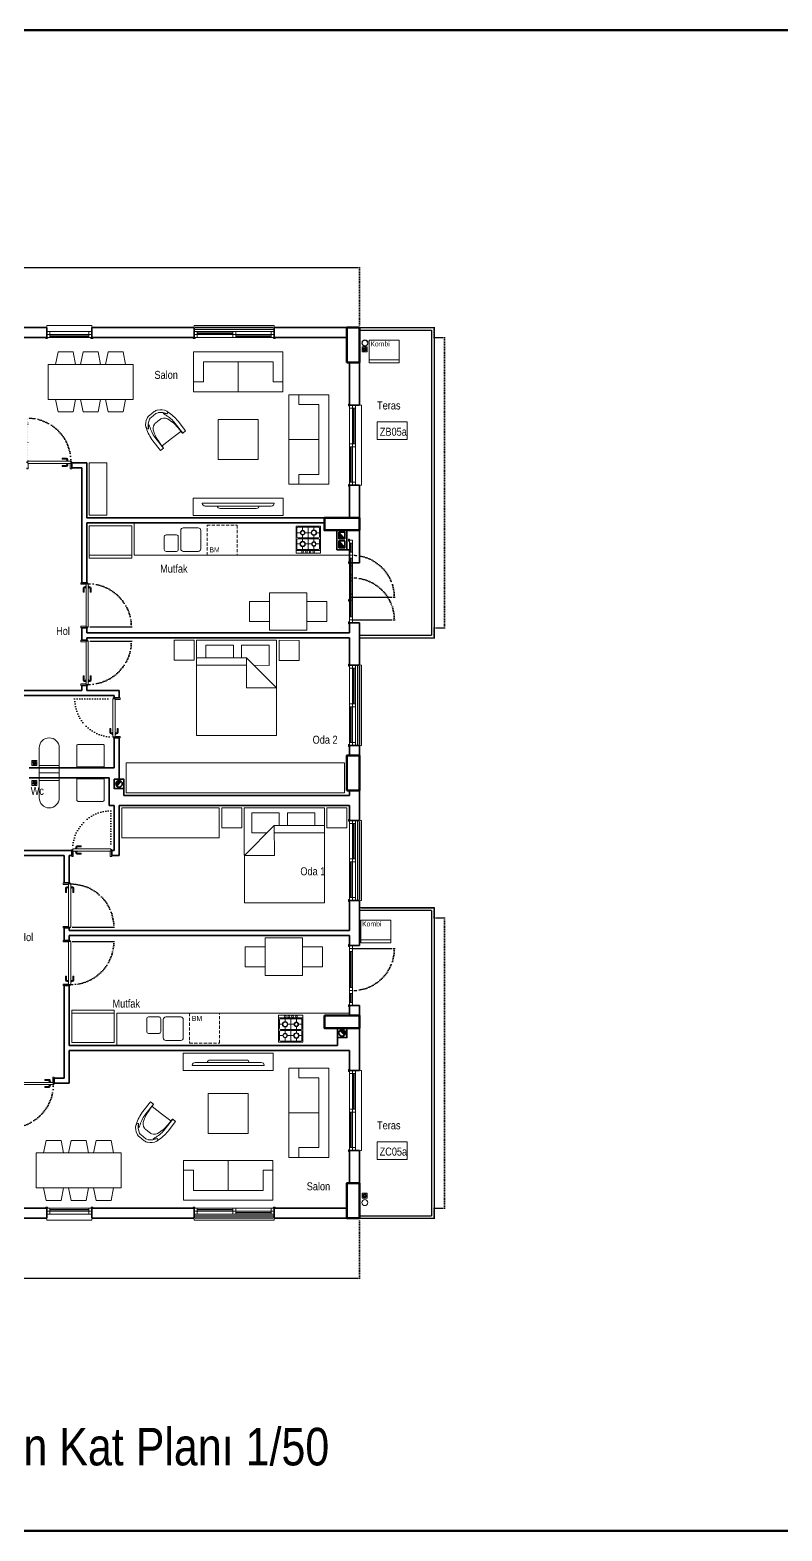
# Model space of a CAD drawing. Header units: millimetres. Extents: x 1852829 to 1882754, y -270850 to -231658.
# Drawn here: x 1858744 to 1860248, y -270850 to -267850 of the extents above; entities that cross this region are included whole.
import ezdxf
from ezdxf.enums import TextEntityAlignment as Align

# ---------------------------------------------------------------- set-up
doc = ezdxf.new("R2010")
doc.units = ezdxf.units.MM
for name, pattern in [('DOT', [0.25, 0, -0.25]), ('izdüşüm arka', [3.175, 0, -3.175]), ('izdüşüm ön', [9.525, 6.35, -3.175])]:
    doc.linetypes.add(name, pattern=pattern)
for name, color, linetype, lineweight in [('a_ba', 6, 'Continuous', 50), ('a_doğrama', 251, 'Continuous', 20), ('a_duvar', 251, 'Continuous', 35), ('a_görünüş', 32, 'Continuous', 25), ('a_görünüş_ince', 8, 'Continuous', 20), ('a_izdüşüm_arka', 251, 'izdüşüm arka', 30), ('a_izdüşüm_ön', 6, 'izdüşüm ön', 9), ('a_not_mahal', 253, 'Continuous', 5), ('a_not_text', 7, 'Continuous', 13), ('a_tefriş', 8, 'Continuous', 20), ('a_çerçeve_line', 7, 'Continuous', 50), ('m_yib', 65, 'Continuous', 20)]:
    doc.layers.add(name, color=color, linetype=linetype, lineweight=lineweight)
doc.styles.get("Standard").update_dxf_attribs({"font": 'ARIALN.TTF'})

# ---------------------------------------------------------------- blocks, each defined once
blk = doc.blocks.new('K2')
at = {"layer": 'a_doğrama', "color": 251, "linetype": 'Continuous'}
for p, q in [((-12, 90), (-12, 88.1)), ((-12, 90), (-10, 90)), ((-13, 88.1), (-13, 1.9)), ((-13, 88.1), (-8.5, 88.1)), ((-8.5, 88.1), (-8.5, 1.9)), ((-13, 1.9), (-8.5, 1.9)), ((-12, 0), (-12, 1.9)), ((-12, 0), (-10, 0))]:
    blk.add_line(p, q, dxfattribs=at)
for points in [[(0, 90), (2, 90), (2, 87), (-8.5, 87)], [(0, 0), (2, 0), (2, 3), (-8.5, 3)]]:
    blk.add_lwpolyline(points, dxfattribs=at)
at = {"layer": 'a_doğrama', "color": 251}
for points in [[(-14, 80.1), (-16.5, 80.1, 0.414214), (-17, 79.6), (-17, 71.1), (-19, 71.1), (-19, 79.6)], [(-13, 83.1), (-13.5, 83.1, 0.414214), (-14, 82.6), (-14, 79.6, 0.414214), (-13.5, 79.1), (-13, 79.1)], [(-8.5, 83.1), (-8, 83.1, -0.414214), (-7.5, 82.6), (-7.5, 79.6, -0.414214), (-8, 79.1), (-8.5, 79.1)], [(-7.5, 80.1), (-5, 80.1, -0.414214), (-4.5, 79.6), (-4.5, 71.1), (-2.5, 71.1), (-2.5, 79.6)]]:
    blk.add_lwpolyline(points, format="xyb", dxfattribs=at)
for points in [[(-16.5, 82.1), (-14, 82.1)], [(-5, 82.1), (-7.5, 82.1)]]:
    blk.add_lwpolyline(points, dxfattribs=at)
for centre, start, end in [((-16.5, 79.6), 90, 180), ((-5, 79.6), 0, 90)]:
    blk.add_arc(centre, 2.5, start, end, dxfattribs=at)
at = {"layer": 'a_izdüşüm_arka', "color": 251}
blk.add_lwpolyline([(-99.2, 1.9), (-13, 1.9)], dxfattribs=at)
blk.add_arc((-13, 1.9), 86.2, 90, 180, dxfattribs=at)
blk = doc.blocks.new('klozet')
at = {"layer": 'a_tefriş'}
blk.add_line((20, 0), (-20, 0), dxfattribs=at)
for points in [[(-20, 0), (-20, -15), (20, -15), (20, 0)], [(-20, -50), (-20, -15)], [(20, -50), (20, -15)]]:
    blk.add_lwpolyline(points, dxfattribs=at)
blk.add_arc((0, -50), 20, 180, 360, dxfattribs=at)
blk = doc.blocks.new('k_80')
at = {"layer": 'a_doğrama', "color": 251, "linetype": 'Continuous'}
for p, q in [((-80, 2), (-78.1, 2)), ((-80, 2), (-80, 0)), ((-78.1, 3), (-1.9, 3)), ((-78.1, 3), (-78.1, -1.5)), ((-1.9, 3), (-1.9, -1.5)), ((0, 2), (-1.9, 2)), ((0, 2), (0, 0)), ((-78.1, -1.5), (-1.9, -1.5))]:
    blk.add_line(p, q, dxfattribs=at)
at = {"layer": 'a_doğrama', "color": 251}
for points in [[(-73.1, 3), (-73.1, 3.5, -0.414214), (-72.6, 4), (-69.6, 4, -0.414214), (-69.1, 3.5), (-69.1, 3)], [(-70.1, 4), (-70.1, 6.5, -0.414214), (-69.6, 7), (-61.1, 7), (-61.1, 9), (-69.6, 9)], [(-73.1, -1.5), (-73.1, -2, 0.414214), (-72.6, -2.5), (-69.6, -2.5, 0.414214), (-69.1, -2), (-69.1, -1.5)], [(-70.1, -2.5), (-70.1, -5, 0.414214), (-69.6, -5.5), (-61.1, -5.5), (-61.1, -7.5), (-69.6, -7.5)]]:
    blk.add_lwpolyline(points, format="xyb", dxfattribs=at)
for points in [[(-72.1, 6.5), (-72.1, 4)], [(-72.1, -5), (-72.1, -2.5)]]:
    blk.add_lwpolyline(points, dxfattribs=at)
at = {"layer": 'a_doğrama', "color": 251, "linetype": 'Continuous'}
for points in [[(-80, -10), (-80, -12), (-77, -12), (-77, -1.5)], [(0, -10), (0, -12), (-3, -12), (-3, -1.5)]]:
    blk.add_lwpolyline(points, dxfattribs=at)
at = {"layer": 'a_doğrama', "color": 251}
for centre, start, end in [((-69.6, 6.5), 90, 180), ((-69.6, -5), 180, 270)]:
    blk.add_arc(centre, 2.5, start, end, dxfattribs=at)
at = {"layer": 'a_izdüşüm_arka', "color": 251, "linetype": 'DOT', "ltscale": 20}
blk.add_line((-1.9, 79.2), (-1.9, 3), dxfattribs=at)
blk.add_arc((-1.9, 3), 76.2, 90, 180, dxfattribs=at)
blk = doc.blocks.new('160p')
at = {"layer": 'a_doğrama', "color": 251}
for points in [[(-6, -6), (-6, 0), (-12, 0), (-12, -6)], [(0, -6), (0, 0), (-6, 0), (-6, -6)], [(-6, -83), (-6, -77), (-12, -77), (-12, -83)], [(0, -83), (0, -77), (-6, -77), (-6, -83)], [(-6, -160), (-6, -154), (-12, -154), (-12, -160)], [(0, -160), (0, -154), (-6, -154), (-6, -160)]]:
    blk.add_lwpolyline(points, close=True, dxfattribs=at)
for points in [[(2, -1), (2, 2), (0, 2), (0, -2), (1, -2), (2, -1)], [(-9.5, -6), (-9.5, -77)], [(-8.5, -6), (-8.5, -77)], [(-3.5, -83), (-3.5, -154)], [(-2.5, -83), (-2.5, -154)], [(2, -159), (2, -162), (0, -162), (0, -158), (1, -158), (2, -159)]]:
    blk.add_lwpolyline(points, dxfattribs=at)
at = {"layer": 'a_görünüş_ince', "color": 251}
for points in [[(-22, -160), (-24, -160), (-24, 0), (-22, 0)], [(-12, -77), (-12, -6)], [(-6, -77), (-6, -6)], [(-6, -77), (-6, -6)], [(0, -77), (0, -6)], [(-12, -154), (-12, -83)], [(-6, -154), (-6, -83)], [(-6, -154), (-6, -83)], [(0, -154), (0, -83)]]:
    blk.add_lwpolyline(points, dxfattribs=at)
blk = doc.blocks.new('kapı_120_c_blok')
at = {"layer": 'a_doğrama', "color": 251}
for points in [[(-2, 119), (-2, 122), (0, 122), (0, 118), (-1, 118), (-2, 119)], [(2.5, 114), (2.5, 96)], [(3.5, 114), (3.5, 96)], [(2.5, 84), (2.5, 12)], [(3.5, 84), (3.5, 12)], [(-2, 1), (-2, -2), (0, -2), (0, 2), (-1, 2), (-2, 1)]]:
    blk.add_lwpolyline(points, dxfattribs=at)
for points in [[(0, 114), (6, 114), (6, 120), (0, 120)], [(0, 90), (6, 90), (6, 96), (0, 96)], [(0, 84), (6, 84), (6, 90), (0, 90)], [(0, 6), (6, 6), (6, 12), (0, 12)], [(0, 0), (6, 0), (6, 6), (0, 6)]]:
    blk.add_lwpolyline(points, close=True, dxfattribs=at)
at = {"layer": 'a_görünüş_ince', "color": 251}
for points in [[(0, 114), (0, 96)], [(6, 114), (6, 96)], [(0, 84), (0, 12)], [(6, 84), (6, 12)]]:
    blk.add_lwpolyline(points, dxfattribs=at)
at = {"layer": 'a_izdüşüm_arka', "color": 251}
blk.add_lwpolyline([(6, 6), (90, 6)], dxfattribs=at)
blk.add_arc((6, 6), 84, 0, 90, dxfattribs=at)
blk = doc.blocks.new('90_p_c_blok')
at = {"layer": 'a_doğrama'}
for points in [[(1, 2), (-2, 2), (-2, 0), (2, 0), (2, 1), (1, 2)], [(89, 2), (92, 2), (92, 0), (88, 0), (88, 1), (89, 2)], [(84, -2.5), (6, -2.5)], [(84, -3.5), (6, -3.5)]]:
    blk.add_lwpolyline(points, dxfattribs=at)
for points in [[(0, 0), (6, 0), (6, -6), (0, -6)], [(0, -6), (6, -6), (6, -12), (0, -12)], [(84, 0), (90, 0), (90, -6), (84, -6)], [(84, -6), (90, -6), (90, -12), (84, -12)]]:
    blk.add_lwpolyline(points, close=True, dxfattribs=at)
at = {"layer": 'a_görünüş_ince'}
for points in [[(0, -22), (0, -24), (90, -24), (90, -22)], [(6, 0), (84, 0)], [(6, -6), (84, -6)], [(6, -6), (84, -6)], [(6, -12), (84, -12)]]:
    blk.add_lwpolyline(points, dxfattribs=at)
blk = doc.blocks.new('baca_şönt')
at = {"layer": 'a_duvar'}
h = blk.add_hatch(color=256, dxfattribs=at)
h.dxf.hatch_style = 1
h.paths.add_polyline_path([(21.5, -5), (21.5, -17), (35, -17)])
h.paths.add_polyline_path([(4, -5), (4, -17), (17.5, -17)])
for p, q in [((4, -5), (17.5, -17)), ((17.5, -5), (17.5, -17)), ((21.5, -5), (21.5, -17)), ((21.5, -5), (35, -17))]:
    blk.add_line(p, q, dxfattribs=at)
blk.add_lwpolyline([(0, -21), (39, -21), (39, -1), (0, -1)], close=True, dxfattribs=at)
for points in [[(17.5, -5), (4, -5), (4, -17), (17.5, -17)], [(21.5, -17), (35, -17), (35, -5), (21.5, -5)]]:
    blk.add_lwpolyline(points, dxfattribs=at)
blk = doc.blocks.new('baca_müstakil')
at = {"layer": 'a_duvar'}
h = blk.add_hatch(color=256, dxfattribs=at)
h.dxf.hatch_style = 1
h.paths.add_polyline_path([(4.9, -4.9, 0.198912), (3, -9.5, 0.668179), (14.1, -14.1)])
blk.add_line((4.9, -4.9), (14.1, -14.1), dxfattribs=at)
blk.add_lwpolyline([(0, -19), (19, -19), (19, 0), (0, 0)], close=True, dxfattribs=at)
blk.add_circle((9.5, -9.5), 6.5, dxfattribs=at)
blk = doc.blocks.new('tefriş_koltuk_202x90')
at = {"layer": 'a_tefriş'}
for p, q in [((0, -90), (0, -22)), ((-79, -68), (-101, -68)), ((79, -68), (101, -68))]:
    blk.add_line(p, q, dxfattribs=at)
for points in [[(101, -90), (101, 0), (-101, 0), (-101, -90), (101, -90)], [(79, -68), (79, -22), (-79, -22), (-79, -68)]]:
    blk.add_lwpolyline(points, dxfattribs=at)
blk = doc.blocks.new('tefirş_tv')
at = {"layer": 'a_tefriş'}
for points in [[(60, 4), (60, 5, 0.414214), (55, 10), (-55, 10, 0.414214), (-60, 5), (-60, 4)], [(35, 10), (35, 10, 0.414214), (30, 15), (-30, 15, 0.414214), (-35, 10), (-35, 10)]]:
    blk.add_lwpolyline(points, format="xyb", close=True, dxfattribs=at)
blk = doc.blocks.new('berjer')
at = {"layer": 'a_tefriş'}
for p, q in [((-45.1, 45.1), (-49.5, 40.8)), ((-41.4, 41.4), (-45.7, 37.1)), ((-45.1, 45.1), (-40.8, 49.5)), ((-41.4, 41.4), (-37.1, 45.7)), ((-31.3, 31.3), (-35.8, 26.8)), ((-31.3, 31.3), (-26.8, 35.8)), ((21, 13.6), (3.6, 31)), ((26.1, 19), (8.8, 36.2)), ((0, 0), (-16.6, -16.6)), ((0, 0), (16.6, 16.6)), ((26.1, 18.7), (21, 13.6)), ((-19, -26.1), (-36.2, -8.8)), ((-13.6, -21), (-31, -3.6)), ((-18.7, -26.1), (-13.6, -21))]:
    blk.add_line(p, q, dxfattribs=at)
for centre, radius, start, end in [((-27.4, 24.8), 27.6, 159.0996, 198.2964), ((-38.5, 29.8), 15.5, 135, 162.0844), ((-18.2, 23.5), 31.5, 162.3914, 198.167), ((-38.5, 29.8), 10.2, 135, 162.0844), ((-29.8, 38.5), 15.5, 107.9156, 135), ((-29.8, 38.5), 10.2, 107.9156, 135), ((-25, 27.7), 27.3, 71.2858, 110.6993), ((-23.7, 18.5), 31.1, 71.4354, 107.3961), ((-21, 30), 8.21, 117.4936, 135.1057), ((-17.5, 23.2), 15.9, 57.4112, 117.4936), ((-18.6, 23.9), 24.6, 78.6027, 99.5819), ((18.9, 123.1), 85.7, 240.9454, 245.5445), ((-45.7, -18.5), 69.9, 45.0971, 65.3824), ((-19.2, 48.9), 5.5, 350.3156, 56.9936), ((-44.9, -17.5), 76, 45, 66.6891), ((-53.9, -49.3), 97, 43.332, 62.3787), ((-49, 19.1), 5.5, 213.0064, 279.6844), ((17.5, 44.9), 76, 203.7042, 225), ((-23.4, 18.3), 25.2, 169.88, 190.627), ((-123.1, -18.9), 85.7, 24.4555, 29.0546), ((18.5, 45.7), 69.9, 204.6176, 224.9029), ((-23.2, 17.5), 15.9, 152.5064, 212.5888), ((-30, 21), 8.21, 134.8943, 152.5064), ((49.3, 53.9), 97, 207.6213, 226.668), ((16.4, 16.9), 0.4, 315, 46.0366), ((110.8, 118.5), 138.4, 227.0869, 229.3484), ((20.8, 13.7), 0.2, 229.3484, 315), ((26, 18.9), 0.2, 315, 45), ((-18.9, -26), 0.2, 225, 315), ((-16.9, -16.4), 0.4, 223.9634, 315), ((-118.5, -110.8), 138.4, 40.6516, 42.9131), ((-13.7, -20.8), 0.2, 315, 40.6516)]:
    blk.add_arc(centre, radius, start, end, dxfattribs=at)
blk = doc.blocks.new('A$C2A0A03CE')
at = {"layer": 'a_tefriş'}
for p, q in [((-54, -24.3), (-54, 24.3)), ((-54, 24.3), (0, 24.3)), ((-48.6, 24.3), (-48.6, -24.3)), ((-46.8, 20.7), (-46.8, -20.7)), ((-40, 11.2), (-46.8, 11.2)), ((-25.2, 0), (-46.8, 0)), ((-27, 22.5), (-45, 22.5)), ((-35.6, 22.5), (-35.6, 15.7)), ((-35.6, 6.8), (-35.6, -7.7)), ((-25.2, 11.2), (-31, 11.2)), ((-25.2, -20.7), (-25.2, 20.7)), ((-23.4, -20.7), (-23.4, 20.7)), ((-16.6, 11.2), (-23.4, 11.2)), ((-1.8, 0), (-23.4, 0)), ((-21.6, 22.5), (-3.6, 22.5)), ((-13.1, 22.5), (-13.1, 14.8)), ((-13.1, 7.7), (-13.1, -6.8)), ((-1.8, 11.2), (-9.4, 11.2)), ((-1.8, 20.7), (-1.8, -20.7)), ((0, -24.3), (0, 24.3)), ((-54, -24.3), (0, -24.3)), ((-39.1, -11.3), (-46.8, -11.3)), ((-45, -22.5), (-27, -22.5)), ((-35.6, -14.9), (-35.6, -22.5)), ((-25.2, -11.3), (-31.9, -11.3)), ((-17.5, -11.3), (-23.4, -11.3)), ((-3.6, -22.5), (-21.6, -22.5)), ((-13.1, -15.7), (-13.1, -22.5)), ((-1.8, -11.3), (-8.5, -11.3))]:
    blk.add_line(p, q, dxfattribs=at)
for centre, radius in [((-51.4, 11.2), 1.8), ((-51.4, 3.7), 1.8), ((-35.6, 11.2), 5.4), ((-35.6, 11.2), 4.5), ((-13.1, 11.2), 4.5), ((-13.1, 11.2), 3.6), ((-51.4, -3.5), 1.8), ((-51.4, -11.3), 1.8), ((-35.6, -11.3), 4.5), ((-35.6, -11.3), 3.6), ((-13.1, -11.3), 5.4), ((-13.1, -11.3), 4.5)]:
    blk.add_circle(centre, radius, dxfattribs=at)
for centre, start, end in [((-45, 20.7), 90, 180), ((-27, 20.7), 0, 90), ((-21.6, 20.7), 90, 180), ((-3.6, 20.7), 0, 90), ((-45, -20.7), 180, 270), ((-27, -20.7), 270, 0), ((-21.6, -20.7), 180, 270), ((-3.6, -20.7), 270, 0)]:
    blk.add_arc(centre, 1.8, start, end, dxfattribs=at)
blk = doc.blocks.new('tefriş_yatak_çift')
at = {"layer": 'a_tefriş'}
for points in [[(-85, -5), (-85, -45), (-125, -45), (-125, -5)], [(80, -195), (80, -5), (-80, -5), (-80, -195)], [(85, -5), (85, -45), (125, -45), (125, -5)]]:
    blk.add_lwpolyline(points, close=True, dxfattribs=at)
for points in [[(-6.3, -40), (-6.3, -15), (-61.3, -15), (-61.3, -40)], [(35, -55), (65, -55), (65, -15), (10, -15), (10, -40)], [(-80, -40), (20, -40), (80, -100), (20, -100), (20, -40)], [(-80, -55), (20, -55)]]:
    blk.add_lwpolyline(points, dxfattribs=at)
blk = doc.blocks.new('tefriş_süzgeç')
at = {"layer": 'a_tefriş'}
for p, q in [((5, 0), (-5, 0)), ((-5, 0), (-5, -10)), ((5, -10), (5, 0)), ((-5, -10), (5, -10)), ((-3.6, -5.1), (-4.1, -5.1)), ((-2.6, -5.1), (-3.1, -5.1)), ((-2.5, -2.5), (-2.9, -2.2)), ((-2.6, -7.6), (-2.9, -7.9)), ((-2, -3.3), (-2.3, -3)), ((-1.9, -6.9), (-2.2, -7.2)), ((-1.6, -5.1), (-2.1, -5.1)), ((-1.2, -3.9), (-1.5, -3.6)), ((-1.2, -6.2), (-1.5, -6.5)), ((-0.2, -2.5), (-0.2, -2)), ((-0.1, -1.5), (-0.1, -1)), ((-0.1, -3), (-0.1, -3.5)), ((-0.1, -6.6), (-0.1, -7.1)), ((-0.1, -7.6), (-0.1, -8.1)), ((-0.1, -8.6), (-0.1, -9.1)), ((1, -4), (1.4, -3.6)), ((1.1, -6.2), (1.4, -6.5)), ((1.5, -5.1), (2, -5.1)), ((1.7, -3.3), (2.1, -2.9)), ((1.8, -6.9), (2.1, -7.2)), ((2.5, -2.5), (2.8, -2.2)), ((2.5, -5.1), (3, -5.1)), ((2.5, -7.5), (2.8, -7.9)), ((3.5, -5.1), (4, -5.1))]:
    blk.add_line(p, q, dxfattribs=at)
for centre, radius, start, end in [((-0.1, -5.1), 4.06, 134.2896, 180), ((-0.1, -5.1), 3.56, 134.2896, 180), ((-0.1, -5.1), 3.06, 180, 225), ((-0.1, -5.1), 4.06, 225, 270), ((-0.1, -5.1), 2.56, 180, 225), ((-0.1, -5.1), 3.56, 225, 270), ((-0.4, -4.4), 2.4, 84.5943, 143.2016), ((-0.1, -5.1), 2.06, 134.2896, 180), ((-0.1, -5), 2.44, 90.343, 138.1212), ((-0.1, -5.1), 1.56, 134.2896, 180), ((-0.1, -5.1), 2.06, 225, 270), ((-0.1, -5.1), 1.56, 225, 270), ((-0.1, -5.1), 4.06, 45, 90), ((-0.1, -5.1), 3.56, 45, 90), ((-0.1, -5.1), 2.06, 45, 90), ((-0.1, -5.1), 1.56, 45, 90), ((-0.1, -5.1), 2.56, 270, 315.7104), ((-0.1, -5.1), 3.06, 270, 315.7104), ((-0.1, -5.1), 1.56, 314.2896, 360), ((-0.1, -5.1), 2.06, 314.2896, 360), ((-0.1, -5.1), 2.56, 360, 45), ((-0.1, -5.1), 3.06, 360, 45), ((-0.1, -5.1), 3.56, 314.2896, 360), ((-0.1, -5.1), 4.06, 314.2896, 360)]:
    blk.add_arc(centre, radius, start, end, dxfattribs=at)

msp = doc.modelspace()

# ---------------------------------------------------------------- linework, layer by layer
at = {"layer": 'a_ba', "color": 253}
for points in [[(1859377.7, -268514.5), (1859402.7, -268514.5), (1859402.7, -268444.5), (1859377.7, -268444.5)], [(1859332.7, -268824.5), (1859332.7, -268849.5), (1859402.7, -268849.5), (1859402.7, -268824.5)], [(1859377.7, -269369.5), (1859402.7, -269369.5), (1859402.7, -269299.5), (1859377.7, -269299.5)], [(1859332.7, -269819.5), (1859332.7, -269844.5), (1859402.7, -269844.5), (1859402.7, -269819.5)], [(1859377.7, -270224.5), (1859402.7, -270224.5), (1859402.7, -270154.5), (1859377.7, -270154.5)]]:
    msp.add_lwpolyline(points, close=True, dxfattribs=at)
at = {"layer": 'a_duvar'}
for p, q in [((1858777.7, -268444.5), (1858582.7, -268444.5)), ((1858727.7, -268464.5), (1858777.7, -268464.5)), ((1858777.7, -268444.5), (1858777.7, -268464.5)), ((1859072.7, -268444.5), (1858867.7, -268444.5)), ((1858867.7, -268444.5), (1858867.7, -268464.5)), ((1858867.7, -268464.5), (1859072.7, -268464.5)), ((1859072.7, -268444.5), (1859072.7, -268464.5)), ((1859402.7, -268444.5), (1859232.7, -268444.5)), ((1859232.7, -268444.5), (1859232.7, -268464.5)), ((1859232.7, -268464.5), (1859377.7, -268464.5)), ((1859402.7, -268464.5), (1859402.7, -268444.5)), ((1859402.7, -268464.5), (1859402.7, -268464.5)), ((1859402.7, -268599.5), (1859402.7, -268464.5)), ((1859382.7, -268514.5), (1859382.7, -268599.5)), ((1858827.7, -268714.5), (1858857.7, -268714.5)), ((1858847.7, -268724.5), (1858827.7, -268724.5)), ((1858847.7, -268724.5), (1858847.7, -268954.5)), ((1858857.7, -268824.5), (1858857.7, -268714.5)), ((1859382.7, -268759.5), (1859382.7, -268824.5)), ((1859402.7, -268914.5), (1859402.7, -268759.5)), ((1859382.7, -268824.5), (1858857.7, -268824.5)), ((1858857.7, -268834.5), (1859332.7, -268834.5)), ((1858857.7, -268954.5), (1858857.7, -268834.5)), ((1859382.7, -268888.5), (1859382.7, -268914.5)), ((1859382.7, -269034.5), (1859382.7, -269054.5)), ((1859402.7, -269044.5), (1859402.7, -269034.5)), ((1858847.7, -269044.5), (1858847.7, -269069.5)), ((1858857.7, -269054.5), (1858857.7, -269044.5)), ((1859382.7, -269054.5), (1858857.7, -269054.5)), ((1858857.7, -269069.5), (1858857.7, -269064.5)), ((1859382.7, -269064.5), (1858857.7, -269064.5)), ((1859369.5, -269044.5), (1859369.5, -269044.5)), ((1859382.7, -269064.5), (1859382.7, -269119.5)), ((1859402.7, -269064.5), (1859402.7, -269044.5)), ((1859402.7, -269064.5), (1859402.7, -269064.5)), ((1859402.7, -269119.5), (1859402.7, -269064.5)), ((1859382.7, -269119.5), (1859402.7, -269119.5)), ((1858847.7, -269159.5), (1858847.7, -269169.5)), ((1858857.7, -269169.5), (1858857.7, -269159.5)), ((1858847.7, -269169.5), (1858637.7, -269169.5)), ((1858662.7, -269179.5), (1858912.7, -269179.5)), ((1858922.7, -269169.5), (1858857.7, -269169.5)), ((1858912.7, -269179.5), (1858912.7, -269184.5)), ((1858922.7, -269184.5), (1858922.7, -269169.5)), ((1858912.7, -269264.5), (1858912.7, -269324.5)), ((1858922.7, -269347), (1858922.7, -269264.5)), ((1859402.7, -269429.5), (1859402.7, -269299.5)), ((1858742.7, -269324.5), (1858912.7, -269324.5)), ((1858902.7, -269344.5), (1858742.7, -269344.5)), ((1858902.7, -269344.5), (1858902.7, -269399.5)), ((1859382.7, -269369.5), (1859382.7, -269379.5)), ((1858912.7, -269399.5), (1858902.7, -269399.5)), ((1858912.7, -269399.5), (1858912.7, -269489.5)), ((1858922.7, -269499.5), (1858922.7, -269399.5)), ((1859382.7, -269399.5), (1858922.7, -269399.5)), ((1859382.7, -269379.5), (1858931.7, -269379.5)), ((1859382.7, -269399.5), (1859382.7, -269429.5)), ((1859402.7, -269429.5), (1859382.7, -269429.5)), ((1858827.7, -269489.5), (1858662.7, -269489.5)), ((1858912.7, -269489.5), (1858907.7, -269489.5)), ((1858647.7, -269499.5), (1858812.7, -269499.5)), ((1858812.7, -269499.5), (1858812.7, -269554.5)), ((1858822.7, -269499.5), (1858827.7, -269499.5)), ((1858822.7, -269554.5), (1858822.7, -269499.5)), ((1858907.7, -269499.5), (1858922.7, -269499.5)), ((1859382.7, -269589.5), (1859382.7, -269649.5)), ((1859402.7, -269604.5), (1859402.7, -269589.5)), ((1859402.7, -269679.5), (1859402.7, -269604.5)), ((1858812.7, -269644.5), (1858812.7, -269669.5)), ((1858822.7, -269649.5), (1858822.7, -269644.5)), ((1859382.7, -269649.5), (1858822.7, -269649.5)), ((1858822.7, -269669.5), (1858822.7, -269659.5)), ((1859382.7, -269659.5), (1858822.7, -269659.5)), ((1859382.7, -269659.5), (1859382.7, -269679.5)), ((1858812.7, -269759.5), (1858812.7, -269944.5)), ((1858822.7, -269879.5), (1858822.7, -269759.5)), ((1859382.7, -269799.5), (1859382.7, -269819.5)), ((1859402.7, -269929.5), (1859402.7, -269799.5)), ((1858822.7, -269879.5), (1859358.7, -269879.5)), ((1859382.7, -269889.5), (1858822.7, -269889.5)), ((1858822.7, -269954.5), (1858822.7, -269889.5)), ((1859382.7, -269889.5), (1859382.7, -269929.5)), ((1859382.7, -269929.5), (1859402.7, -269929.5)), ((1858792.7, -269944.5), (1858812.7, -269944.5)), ((1858792.7, -269954.5), (1858822.7, -269954.5)), ((1859382.7, -270089.5), (1859382.7, -270154.5)), ((1859382.7, -270089.5), (1859402.7, -270089.5)), ((1859402.7, -270204.5), (1859402.7, -270089.5)), ((1858777.7, -270204.5), (1858692.7, -270204.5)), ((1859072.7, -270204.5), (1858867.7, -270204.5)), ((1859377.7, -270204.5), (1859232.7, -270204.5)), ((1859402.7, -270224.5), (1859402.7, -270204.5)), ((1859402.7, -270204.5), (1859402.7, -270204.5)), ((1858582.7, -270224.5), (1858777.7, -270224.5)), ((1858867.7, -270224.5), (1859072.7, -270224.5)), ((1859232.7, -270224.5), (1859402.7, -270224.5))]:
    msp.add_line(p, q, dxfattribs=at)
for points in [[(1859402.7, -268599.5), (1859382.7, -268599.5)], [(1858827.7, -268714.5), (1858827.7, -268724.5)], [(1859402.7, -268759.5), (1859382.7, -268759.5)], [(1859377.7, -268888.5), (1859382.7, -268888.5)], [(1859382.7, -268914.5), (1859402.7, -268914.5)], [(1858847.7, -268954.5), (1858857.7, -268954.5)], [(1859382.7, -269034.5), (1859402.7, -269034.5)], [(1858847.7, -269044.5), (1858857.7, -269044.5)], [(1858847.7, -269069.5), (1858857.7, -269069.5)], [(1858847.7, -269159.5), (1858857.7, -269159.5)], [(1858912.7, -269184.5), (1858922.7, -269184.5)], [(1858912.7, -269264.5), (1858922.7, -269264.5)], [(1859402.7, -269299.5), (1859402.7, -269279.5), (1859382.7, -269279.5), (1859382.7, -269299.5)], [(1858931.7, -269366), (1858931.7, -269379.5)], [(1858827.7, -269489.5), (1858827.7, -269499.5)], [(1858907.7, -269489.5), (1858907.7, -269499.5)], [(1858812.7, -269554.5), (1858822.7, -269554.5)], [(1859382.7, -269589.5), (1859402.7, -269589.5)], [(1858812.7, -269644.5), (1858822.7, -269644.5)], [(1858812.7, -269669.5), (1858822.7, -269669.5)], [(1859382.7, -269679.5), (1859402.7, -269679.5)], [(1858812.7, -269759.5), (1858822.7, -269759.5)], [(1859382.7, -269799.5), (1859402.7, -269799.5)], [(1859358.7, -269863.5), (1859358.7, -269879.5)], [(1858792.7, -269944.5), (1858792.7, -269954.5)], [(1858777.7, -270204.5), (1858777.7, -270224.5)], [(1858867.7, -270204.5), (1858867.7, -270224.5)], [(1859072.7, -270224.5), (1859072.7, -270204.5)], [(1859232.7, -270224.5), (1859232.7, -270204.5)]]:
    msp.add_lwpolyline(points, dxfattribs=at)
at = {"layer": 'a_görünüş', "color": 251}
for points in [[(1859230.7, -268444.5), (1859074.7, -268444.5)], [(1859230.7, -268448.5), (1859074.7, -268448.5)], [(1859404.7, -268444.5), (1859552.3, -268444.5)], [(1859404.7, -268449.5), (1859547.3, -268449.5)], [(1859547.3, -268449.5), (1859547.3, -269059.5)], [(1859552.3, -268444.5), (1859552.3, -269064.5)], [(1859404.7, -269059.5), (1859547.3, -269059.5)], [(1859404.7, -269064.5), (1859552.3, -269064.5)], [(1859398.7, -269121.5), (1859398.7, -269277.5)], [(1859402.7, -269121.5), (1859402.7, -269277.5)], [(1859398.7, -269431.5), (1859398.7, -269587.5)], [(1859402.7, -269431.5), (1859402.7, -269587.5)], [(1859552.3, -269604.5), (1859404.7, -269604.5)], [(1859547.3, -269609.5), (1859404.7, -269609.5)], [(1859547.3, -269609.5), (1859547.3, -270219.5)], [(1859552.3, -269604.5), (1859552.3, -270224.5)], [(1859230.7, -270220.5), (1859074.7, -270220.5)], [(1859230.7, -270224.5), (1859074.7, -270224.5)], [(1859404.7, -270219.5), (1859547.3, -270219.5)], [(1859404.7, -270224.5), (1859552.3, -270224.5)]]:
    msp.add_lwpolyline(points, dxfattribs=at)
at = {"layer": 'a_izdüşüm_arka'}
for points in [[(1857322.7, -269064.5), (1857173.2, -269064.5), (1857173.2, -269049.5), (1857173.2, -269044.5), (1857152.7, -269044.5), (1857152.7, -268464.5), (1857173.2, -268464.5), (1857173.2, -268444.5), (1857322.7, -268444.5), (1857322.7, -268324.5), (1859402.7, -268324.5), (1859402.7, -268444.5), (1859552.3, -268444.5), (1859552.3, -268464.5), (1859572.7, -268464.5), (1859572.7, -269044.5), (1859552.3, -269044.5), (1859552.3, -269064.5), (1859402.7, -269064.5)], [(1857322.7, -269604.5), (1857173.2, -269604.5), (1857173.2, -269624.5), (1857152.7, -269624.5), (1857152.7, -270204.5), (1857173.2, -270204.5), (1857173.2, -270224.5), (1857322.7, -270224.5), (1857322.7, -270344.5), (1859402.7, -270344.5), (1859402.7, -270224.5), (1859552.3, -270224.5), (1859552.3, -270204.5), (1859572.7, -270204.5), (1859572.7, -269624.5), (1859552.3, -269624.5), (1859552.3, -269604.5), (1859402.7, -269604.5)]]:
    msp.add_lwpolyline(points, dxfattribs=at)
at = {"layer": 'a_izdüşüm_ön', "color": 251}
for points in [[(1859098.2, -268899.5), (1859098.2, -268839.5), (1859158.2, -268839.5), (1859158.2, -268899.5)], [(1859063.2, -269814.5), (1859063.2, -269874.5), (1859123.2, -269874.5), (1859123.2, -269814.5)]]:
    msp.add_lwpolyline(points, close=True, dxfattribs=at)
at = {"layer": 'a_not_mahal'}
for points in [[(1859498.2, -268633.1), (1859438.2, -268633.1), (1859438.2, -268668.1), (1859498.2, -268668.1)], [(1859498.2, -270071.9), (1859438.2, -270071.9), (1859438.2, -270106.9), (1859498.2, -270106.9)]]:
    msp.add_lwpolyline(points, close=True, dxfattribs=at)
at = {"layer": 'a_tefriş', "lineweight": 20}
for p, q in [((1859422.6, -268469.8), (1859482.6, -268469.8)), ((1859422.6, -268514.8), (1859422.6, -268469.8)), ((1859482.6, -268469.8), (1859482.6, -268514.8)), ((1859482.6, -268508.8), (1859422.6, -268508.8)), ((1859482.6, -268514.8), (1859422.6, -268514.8)), ((1859405.9, -269629), (1859465.9, -269629)), ((1859405.9, -269674), (1859405.9, -269629)), ((1859465.9, -269629), (1859465.9, -269674)), ((1859465.9, -269668), (1859405.9, -269668)), ((1859465.9, -269674), (1859405.9, -269674))]:
    msp.add_line(p, q, dxfattribs=at)
at = {"layer": 'a_tefriş'}
for p, q in [((1858952.7, -268899.5), (1859380.7, -268899.5)), ((1858917.7, -269814.5), (1859382.7, -269814.5))]:
    msp.add_line(p, q, dxfattribs=at)
for points in [[(1858795.4, -268518), (1858800.4, -268493), (1858830.4, -268493), (1858835.4, -268518)], [(1858845.4, -268518), (1858850.4, -268493), (1858880.4, -268493), (1858885.4, -268518)], [(1858895.4, -268518), (1858900.4, -268493), (1858930.4, -268493), (1858935.4, -268518)], [(1858795.4, -268588), (1858800.4, -268613), (1858830.4, -268613), (1858835.4, -268588)], [(1858845.4, -268588), (1858850.4, -268613), (1858880.4, -268613), (1858885.4, -268588)], [(1858895.4, -268588), (1858900.4, -268613), (1858930.4, -268613), (1858935.4, -268588)], [(1858862.7, -268840.5), (1858862.7, -268905.5), (1858947.7, -268905.5), (1858947.7, -268840.5), (1858862.7, -268840.5), (1858862.7, -268899.5), (1858947.7, -268899.5)], [(1858952.7, -268899.5), (1858952.7, -268834.5)], [(1858827.7, -269873.5), (1858827.7, -269808.5), (1858912.7, -269808.5), (1858912.7, -269873.5), (1858827.7, -269873.5), (1858827.7, -269814.5), (1858912.7, -269814.5)], [(1858917.7, -269814.5), (1858917.7, -269879.5)], [(1858811.2, -270094.1), (1858806.2, -270069.1), (1858776.2, -270069.1), (1858771.2, -270094.1)], [(1858861.2, -270094.1), (1858856.2, -270069.1), (1858826.2, -270069.1), (1858821.2, -270094.1)], [(1858911.2, -270094.1), (1858906.2, -270069.1), (1858876.2, -270069.1), (1858871.2, -270094.1)], [(1858811.2, -270164.1), (1858806.2, -270189.1), (1858776.2, -270189.1), (1858771.2, -270164.1)], [(1858861.2, -270164.1), (1858856.2, -270189.1), (1858826.2, -270189.1), (1858821.2, -270164.1)], [(1858911.2, -270164.1), (1858906.2, -270189.1), (1858876.2, -270189.1), (1858871.2, -270164.1)]]:
    msp.add_lwpolyline(points, dxfattribs=at)
for points in [[(1858950.4, -268518), (1858780.4, -268518), (1858780.4, -268588), (1858950.4, -268588)], [(1859120.5, -268708.2), (1859200.5, -268708.2), (1859200.5, -268628.2), (1859120.5, -268628.2)], [(1858862.7, -268714.5), (1858897.7, -268714.5), (1858897.7, -268819.5), (1858862.7, -268819.5)], [(1859250.5, -268785.1), (1859250.5, -268820.1), (1859070.5, -268820.1), (1859070.5, -268785.1)], [(1859297.8, -269049.5), (1859297.8, -268974.5), (1859222.8, -268974.5), (1859222.8, -269049.5)], [(1859222.8, -269032), (1859222.8, -268992), (1859182.8, -268992), (1859182.8, -269032)], [(1859337.8, -269032), (1859297.8, -269032), (1859297.8, -268992), (1859337.8, -268992)], [(1859372.7, -269374.5), (1859372.7, -269314.5), (1858936.7, -269314.5), (1858936.7, -269374.5)], [(1858927.7, -269464.6), (1858927.7, -269404.6), (1859122.6, -269404.6), (1859122.6, -269464.6)], [(1859289.3, -269739.5), (1859289.3, -269664.5), (1859214.3, -269664.5), (1859214.3, -269739.5)], [(1859214.3, -269722), (1859214.3, -269682), (1859174.3, -269682), (1859174.3, -269722)], [(1859329.3, -269722), (1859289.3, -269722), (1859289.3, -269682), (1859329.3, -269682)], [(1859230.5, -269929.5), (1859230.5, -269894.5), (1859050.5, -269894.5), (1859050.5, -269929.5)], [(1859100.5, -270055.5), (1859180.5, -270055.5), (1859180.5, -269975.5), (1859100.5, -269975.5)], [(1858756.2, -270164.1), (1858926.2, -270164.1), (1858926.2, -270094.1), (1858756.2, -270094.1)]]:
    msp.add_lwpolyline(points, close=True, dxfattribs=at)
for points in [[(1859012.7, -268862.3, -0.414214), (1859016.2, -268858.8), (1859037.2, -268858.8, -0.414214), (1859040.7, -268862.3), (1859040.7, -268888.2, -0.414214), (1859037.2, -268891.7), (1859016.2, -268891.7, -0.414214), (1859012.7, -268888.2), (1859012.7, -268862.3)], [(1859045.7, -268849.7, -0.414214), (1859050.7, -268844.7), (1859080.7, -268844.7, -0.414214), (1859085.7, -268849.7), (1859085.7, -268886.7, -0.414214), (1859080.7, -268891.7), (1859050.7, -268891.7, -0.414214), (1859045.7, -268886.7), (1859045.7, -268849.7)], [(1858977.7, -269851.7, 0.414214), (1858981.2, -269855.2), (1859002.2, -269855.2, 0.414214), (1859005.7, -269851.7), (1859005.7, -269825.8, 0.414214), (1859002.2, -269822.3), (1858981.2, -269822.3, 0.414214), (1858977.7, -269825.8), (1858977.7, -269851.7)], [(1859010.7, -269864.3, 0.414214), (1859015.7, -269869.3), (1859045.7, -269869.3, 0.414214), (1859050.7, -269864.3), (1859050.7, -269827.3, 0.414214), (1859045.7, -269822.3), (1859015.7, -269822.3, 0.414214), (1859010.7, -269827.3), (1859010.7, -269864.3)]]:
    msp.add_lwpolyline(points, format="xyb", dxfattribs=at)
for points in [[(1858892.7, -269322.5), (1858837.7, -269322.5), (1858837.7, -269280.5, -0.414214), (1858840.7, -269277.5), (1858889.7, -269277.5, -0.414214), (1858892.7, -269280.5)], [(1858892.7, -269346.5), (1858837.7, -269346.5), (1858837.7, -269388.5, 0.414214), (1858840.7, -269391.5), (1858889.7, -269391.5, 0.414214), (1858892.7, -269388.5)]]:
    msp.add_lwpolyline(points, format="xyb", close=True, dxfattribs=at)
at = {"layer": 'a_çerçeve_line'}
msp.add_lwpolyline([(1872123.9, -270849.7), (1872123.9, -267849.7), (1853005.4, -267849.7), (1853005.4, -270849.7)], close=True, dxfattribs=at)
at = {"layer": 'm_yib'}
for centre in [(1859413.7, -268475.6), (1859414, -268474.9), (1859413.7, -270193.4)]:
    msp.add_circle(centre, 5.92, dxfattribs=at)

# ---------------------------------------------------------------- block references
at = {"rotation": 180}
msp.add_blockref('90_p_c_blok', (1858867.7, -268464.5), dxfattribs=at)
at = {"xscale": -1, "rotation": 180}
for name, p in [('90_p_c_blok', (1858777.7, -268464.5)), ('kapı_120_c_blok', (1859382.7, -269679.5))]:
    msp.add_blockref(name, p, dxfattribs=at)
for name, p in [('kapı_120_c_blok', (1859382.7, -268989.5)), ('kapı_120_c_blok', (1859382.7, -269034.5)), ('90_p_c_blok', (1858777.7, -270204.5))]:
    msp.add_blockref(name, p)
at = {"layer": 'a_duvar', "xscale": -1}
for name, p, rotation in [('160p', (1859072.7, -268464.5), 90), ('baca_şönt', (1859378.7, -268888.5), 270.0000000000001), ('baca_müstakil', (1859358.7, -269844.5), 90), ('160p', (1859232.7, -270204.5), 270)]:
    msp.add_blockref(name, p, dxfattribs=dict(at, rotation=rotation))
for p in [(1859382.7, -268599.5), (1859382.7, -269119.5), (1859382.7, -269429.5), (1859382.7, -269929.5)]:
    msp.add_blockref('160p', p, dxfattribs=at)
at = {"layer": 'a_duvar', "rotation": 270}
msp.add_blockref('baca_müstakil', (1858931.7, -269347), dxfattribs=at)
at = {"layer": 'a_izdüşüm_arka', "ltscale": 5}
for name, p, rotation in [('K2', (1858737.7, -268724.5), 269.9992036878906), ('K2', (1858847.7, -269069.5), 179.9992036878906), ('k_80', (1858912.7, -269184.5), 90.00000000000001), ('K2', (1858812.7, -269669.5), 179.9992036878907)]:
    msp.add_blockref(name, p, dxfattribs=dict(at, rotation=rotation))
at = {"layer": 'a_izdüşüm_arka', "ltscale": 5, "xscale": -1}
for p, rotation in [((1858847.7, -269044.5), 0.0007963121093723657), ((1858812.7, -269644.5), 0.0007963121092924297), ((1858702.7, -269944.5), 270.0007963121093)]:
    msp.add_blockref('K2', p, dxfattribs=dict(at, rotation=rotation))
at = {"layer": 'a_izdüşüm_arka', "ltscale": 5}
msp.add_blockref('k_80', (1858907.7, -269489.5), dxfattribs=at)
at = {"layer": 'a_tefriş', "lineweight": -3, "extrusion": (2.24181e-16, 1.09817e-31, -1), "xscale": 0.8823529411764706, "yscale": 0.8823529411764706, "zscale": -0.8823529411764706}
msp.add_blockref('tefriş_koltuk_202x90', (-1859160.5, -268493.2), dxfattribs=at)
at = {"layer": 'a_tefriş'}
for name, p, rotation in [('tefriş_süzgeç', (1859408.3, -268488), 89.99999999999991), ('tefriş_süzgeç', (1858748, -269314.5), 89.99999999999993), ('berjer', (1859007.1, -270015.7), 97.0132670416978), ('tefriş_süzgeç', (1859408.3, -270179.5), 89.99999999999991)]:
    msp.add_blockref(name, p, dxfattribs=dict(at, rotation=rotation))
at = {"layer": 'a_tefriş', "lineweight": -3, "extrusion": (1.23544e-31, -2.24181e-16, -1), "xscale": 0.8823529411764706, "yscale": 0.8823529411764706, "zscale": -0.8823529411764706, "rotation": 90.00000000000001}
msp.add_blockref('tefriş_koltuk_202x90', (-1859341.4, -268668.2), dxfattribs=at)
at = {"layer": 'a_tefriş', "xscale": -1}
for name, p, rotation in [('berjer', (1859027.1, -268666.4), 82.98673295830223), ('tefriş_süzgeç', (1858748, -269354.5), 90.00000000000007)]:
    msp.add_blockref(name, p, dxfattribs=dict(at, rotation=rotation))
at = {"layer": 'a_tefriş', "extrusion": (0, 0, -1)}
for p, xscale, rotation in [((-1859160.5, -268791.1), -1.2, 180.0000016677939), ((-1859140.5, -269923.5), 1.2, 359.9999983322061)]:
    msp.add_blockref('tefirş_tv', p, dxfattribs=dict(at, xscale=xscale, rotation=rotation))
at = {"layer": 'a_tefriş', "color": 113}
for name, p, rotation in [('A$C2A0A03CE', (1859300.5, -268841.4), 90.0007963271045), ('klozet', (1858782.7, -269334.5), 0.0007963394619744455)]:
    msp.add_blockref(name, p, dxfattribs=dict(at, rotation=rotation))
at = {"layer": 'a_tefriş', "extrusion": (0, 0, -1), "xscale": -1, "zscale": -1, "rotation": 0.0301700967464047}
msp.add_blockref('tefriş_yatak_çift', (-1859157.2, -269064.5), dxfattribs=at)
at = {"layer": 'a_tefriş', "color": 113, "xscale": -1}
for name, p, rotation in [('klozet', (1858782.7, -269334.5), 179.999203660538), ('A$C2A0A03CE', (1859265.5, -269872.6), 89.99920367289552)]:
    msp.add_blockref(name, p, dxfattribs=dict(at, rotation=rotation))
at = {"layer": 'a_tefriş', "extrusion": (0, 0, -1), "zscale": -1, "rotation": 359.9698299032536}
msp.add_blockref('tefriş_yatak_çift', (-1859252.7, -269399.5), dxfattribs=at)
at = {"layer": 'a_tefriş', "lineweight": -3, "extrusion": (1.23544e-31, 2.24181e-16, -1), "xscale": -0.8823529411764706, "yscale": 0.8823529411764706, "zscale": -0.8823529411764706, "rotation": 90}
msp.add_blockref('tefriş_koltuk_202x90', (-1859341.4, -270013.8), dxfattribs=at)
at = {"layer": 'a_tefriş', "lineweight": -3, "extrusion": (2.24181e-16, -1.09817e-31, -1), "xscale": -0.8823529411764706, "yscale": 0.8823529411764706, "zscale": -0.8823529411764706, "rotation": 180}
msp.add_blockref('tefriş_koltuk_202x90', (-1859140.5, -270188.8), dxfattribs=at)

# ---------------------------------------------------------------- texts
at = {"layer": 'a_not_mahal'}
for s, height, p in [('Kombi', 10, (1859424.7, -268482.1)), ('Salon', 16, (1858993, -268547)), ('Teras', 16, (1859438.2, -268608.1)), ('BM', 10, (1859102.9, -268893.7)), ('Mutfak', 16, (1859004.3, -268934.3)), ('Hol', 16, (1858796.5, -269059)), ('Oda 2', 16, (1859309.3, -269276.2)), ('Wc', 16, (1858745.6, -269378.4)), ('Oda 1', 16, (1859284.8, -269539.2)), ('Kombi', 10, (1859408, -269641.3)), ('Hol', 16, (1858723.1, -269670.8)), ('Mutfak', 16, (1858909.1, -269803.5)), ('BM', 10, (1859067.9, -269830.3)), ('Teras', 16, (1859438.2, -270046.9)), ('Salon', 16, (1859297.5, -270168.8))]:
    msp.add_text(s, height=height, dxfattribs=at).set_placement(p)
for s, p in [('ZB05a', (1859470.7, -268660.6)), ('ZC05a', (1859470.7, -270099.4))]:
    msp.add_text(s, height=16, rotation=360, dxfattribs=at).set_placement(p, align=Align.CENTER)
at = {"layer": 'a_not_text'}
msp.add_text('Zemin Kat Planı 1/50 ', height=75, dxfattribs=at).set_placement((1858540.2, -270718.6))

doc.saveas('drawing.dxf')
